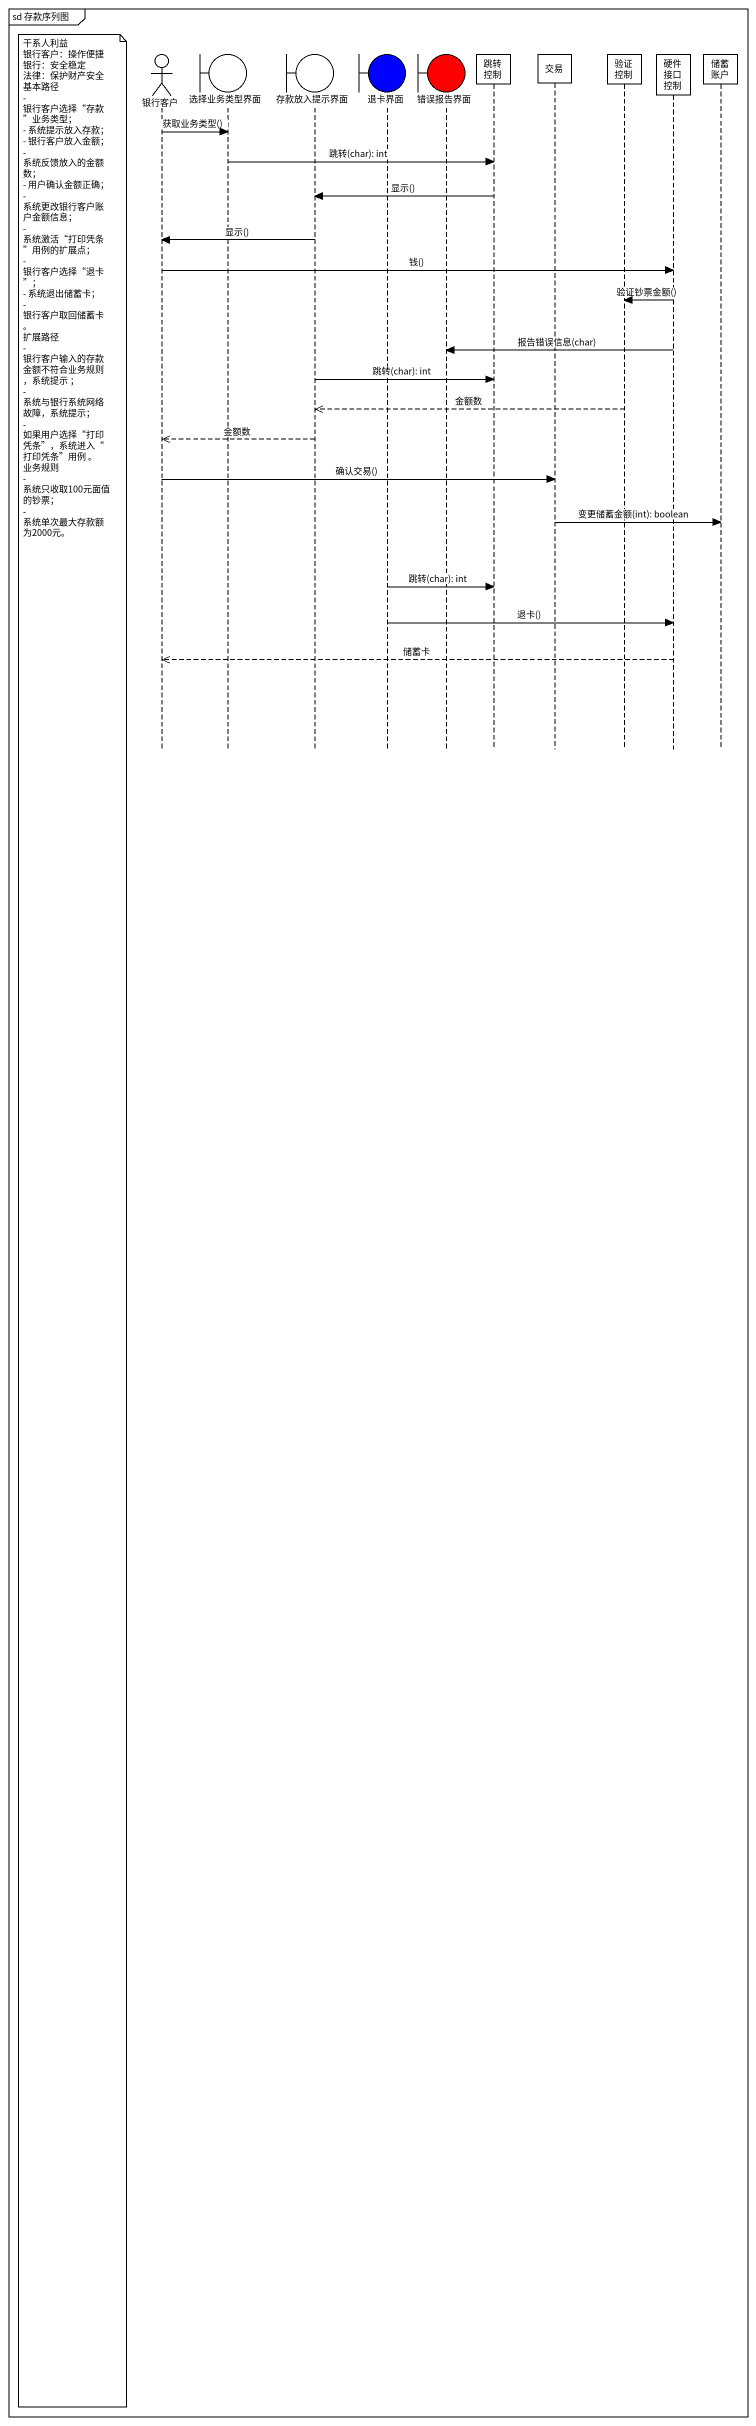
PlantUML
@startuml
mainframe sd 存款序列图
hide footbox
actor 银行客户
boundary 选择业务类型界面
boundary 存款放入提示界面
boundary 退卡界面 #0000FF
boundary 错误报告界面 #FF0000
participant 跳转控制
participant 交易
participant 验证控制
participant 硬件接口控制
participant 储蓄账户

银行客户 -> 选择业务类型界面 : 获取业务类型()
选择业务类型界面 -> 跳转控制 : 跳转(char): int
跳转控制 -> 存款放入提示界面 : 显示()
存款放入提示界面 -> 银行客户 : 显示()
银行客户 -> 硬件接口控制 : 钱()
硬件接口控制 -> 验证控制 : 验证钞票金额()
硬件接口控制 -> 错误报告界面 : 报告错误信息(char)
存款放入提示界面 -> 跳转控制 : 跳转(char): int
验证控制 -->> 存款放入提示界面 : 金额数
存款放入提示界面 -->> 银行客户 : 金额数
银行客户 -> 交易 : 确认交易()
交易 -> 储蓄账户 : 变更储蓄金额(int): boolean
退卡界面 -> 跳转控制 : 跳转(char): int
退卡界面 -> 硬件接口控制 : 退卡()
硬件接口控制 -->> 银行客户 : 储蓄卡
note left of 银行客户
  干系人利益
  银行客户：操作便捷
  银行：安全稳定
  法律：保护财产安全
  基本路径
  - 银行客户选择“存款”业务类型；
  - 系统提示放入存款；
  - 银行客户放入金额；
  - 系统反馈放入的金额数；
  - 用户确认金额正确；
  - 系统更改银行客户账户金额信息；
  - 系统激活“打印凭条”用例的扩展点；
  - 银行客户选择“退卡”；
  - 系统退出储蓄卡；
  - 银行客户取回储蓄卡。
  扩展路径
  - 银行客户输入的存款金额不符合业务规则，系统提示 ；
  - 系统与银行系统网络故障，系统提示；
  - 如果用户选择“打印凭条”，系统进入“打印凭条”用例 。
  业务规则
  - 系统只收取100元面值的钞票；
  - 系统单次最大存款额为2000元。
end note
@enduml
